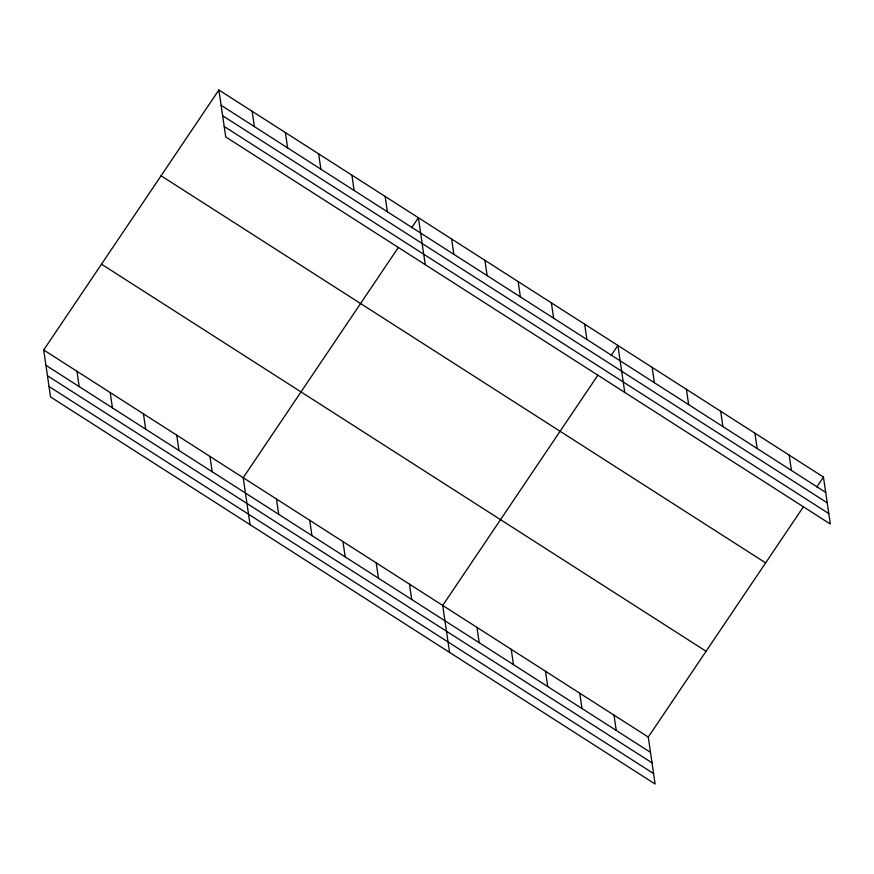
<?xml version="1.0" encoding="UTF-8"?>
<svg xmlns="http://www.w3.org/2000/svg" width="874" height="874" viewBox="0 0 874 874"><rect width="100%" height="100%" fill="white"/><g stroke="black" fill="none" stroke-linecap="round" stroke-linejoin="round"><path stroke-width="1.31" d="M803.435 506.767L648.268 737.066L655.118 784.011L50.55 396.938L43.7 349.982L218.882 89.989L823.45 477.062L830.3 524.018L225.732 136.934L218.882 89.989M398.38 247.429L243.201 477.717L250.051 524.673M411.72 227.622L418.395 217.724L425.245 264.669M597.892 375.164L442.714 605.453L449.564 652.408M611.232 355.357L617.896 345.459L624.746 392.404M816.786 486.971L823.45 477.062M221.122 105.317L825.69 492.39M222.641 115.75L827.208 502.823M224.214 126.501L828.781 513.573M161.078 175.794L765.635 562.867M101.515 264.188L706.072 651.261M43.7 349.982L648.268 737.066M45.94 365.31L650.496 752.383M47.458 375.744L652.026 762.827M49.031 386.505L653.588 773.577M789.189 455.136L791.429 470.452M754.928 433.198L757.168 448.526M720.679 411.261L722.907 426.588M686.418 389.334L688.657 404.651M652.157 367.397L654.397 382.725M584.651 324.167L586.88 339.494M614.007 715.129L616.246 730.456M551.396 302.885L553.635 318.212M579.746 693.191L581.986 708.519M518.151 281.592L520.38 296.92M545.485 671.254L547.725 686.582M484.895 260.299L487.135 275.627M451.639 239.017L453.879 254.345M511.224 649.327L513.464 664.655M476.975 627.39L479.203 642.718M385.139 196.432L387.379 211.759M351.894 175.15L354.123 190.477M409.458 584.171L411.698 599.498M318.639 153.857L320.878 169.185M376.213 562.878L378.442 578.206M285.394 132.564L287.622 147.892M342.958 541.585L345.197 556.913M252.138 111.282L254.378 126.61M309.713 520.303L311.942 535.631M276.457 499.01L278.697 514.338M209.957 456.436L212.196 471.763M176.701 435.143L178.941 450.471M143.456 413.85L145.685 429.178M110.2 392.568L112.44 407.896M76.956 371.275L79.184 386.603"/></g></svg>
